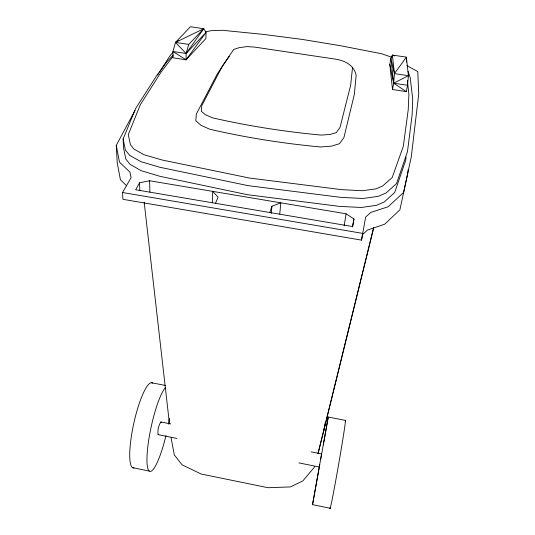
<?xml version="1.0" encoding="UTF-8"?>
<svg xmlns="http://www.w3.org/2000/svg" width="535" height="535" viewBox="0 0 535 535"><rect width="100%" height="100%" fill="white"/><g stroke="black" fill="none" stroke-linecap="round" stroke-linejoin="round"><path stroke-width="0.8" d="M186.073 59.793L186.113 53.487L188.761 44.385L203.761 28.723L206.028 32.408L205.888 38.54L186.073 59.793L172.979 57.807L172.952 51.5L175.507 42.399L190.406 26.75L203.761 28.723L186.113 53.487L172.952 51.5L186.073 59.793L206.028 32.408L186.113 53.487L175.507 42.399L178.155 40.56M212.321 202.645L212.683 191.376L218.079 197.141L215.498 203.3M392.496 89.505L393.653 83.206L394.455 73.609L392.349 55.065L406.366 57.131L408.419 75.703L407.523 85.299L406.292 91.599L392.496 89.505L389.828 64.414L390.918 58.288L392.349 55.065L394.562 55.994M271.272 213.452L271.92 206.229L280.848 202.832L279.751 214.08M352.552 67.209L350.652 85.259L339.992 127.497L336.221 132.64L330.082 134.439L321.174 135.087A331.994 127.664 5.8 0 1 212.502 117.834L205.32 114.664L201.334 111.307L201.755 105.729L222.54 65.798L233.735 49.427L239.366 47.602L247.143 46.599L254.787 47.12L335.01 59.071C344.42 60.321 354.317 65.223 356.156 75.468L354.324 94.448L343.945 137.488L339.518 143.688L331.386 146.162L320.666 146.978A335.412 131.249 5.8 0 1 209.626 129.182L200.999 125.31L195.783 120.763L196.332 114.075L217.518 73.516L229.241 56.356M321.642 453.961L311.109 451.841M408.212 169.602L407.71 173.748L399.892 209.827L384.625 224.232L367.518 230.043L362.469 234.711L361.526 240.141L122.903 199.308L122.555 192.513L131.095 177.653L129.958 172.156L119.459 162.065L116.262 145.339L135.014 110.477M406.092 157.076L405.67 160.373L394.683 192.513L384.297 201.936L376.459 205.326L361.446 207.466L339.665 206.403L247.504 194.707L160.012 176.336L141.059 170.652L130.032 164.305L125.819 159.062L123.558 147.921L123.124 139L135.656 108.471L156.788 75.468L167.054 61.632L173.213 55.058M344.165 225.83L346.091 213.806L149.599 180.763L139.541 182.789L135.663 189.758L352.491 226.539L353.976 218.949L346.091 213.806M345.53 420.403L328.249 417.053L323.3 444.899M352.632 226.914L353.976 218.949M330.135 508.25L312.54 504.632L321.595 453.941M319.301 466.995L319.756 464.44M361.526 240.141L365.639 217.09L370.748 212.482L388.109 206.764L403.544 192.54L411.275 156.895L418.738 93.953L417.775 71.59L406.901 65.604M319.301 467.189L312.54 504.632M320.632 459.525L321.642 453.934M321.695 453.84L328.249 417.053M318.171 453.112L323.755 430.755L325.247 422.59M317.977 453.713L373.651 227.462M323.755 430.755L373.771 227.589M269.854 212.522L271.92 206.229M157.705 74.974L158.594 73.576M159.483 72.185L169.715 56.175L172.899 52.343M389.828 64.414L393.653 83.206L408.419 75.703L394.455 73.609L406.366 57.131L406.573 62.1M314.781 466.687L302.79 480.972L290.371 486.924L268.082 487.713L201.207 474.037L182.107 464.855L174.31 454.917L171.066 437.844M172.932 56.503L161.155 71.964L140.337 104.7L128.28 134.606L130.426 144.758L133.997 149.105L143.948 154.695L161.971 159.965L249.537 178.055L341.745 189.664L362.416 190.721L375.918 188.882L382.538 186.086L392.202 177.533L403.303 146.389L408.198 109.989L408.907 94.387L407.362 80.544M158.808 434.36L158.099 434.654C157.444 430.448 158.48 425.486 160.868 421.954L170.672 423.907M203.761 28.723L175.507 42.399L188.761 44.385M205.253 31.886L211.332 30.642L222.44 30.288L263.641 34.427L302.235 39.409L340.701 45.769L381.736 53.761L391.847 57.299M394.455 73.609L390.918 58.288L393.653 83.206L407.523 85.299L407.389 81.989M122.555 192.513L362.737 233.407M151.291 382.699L165.442 385.447M158.099 434.654L176.938 438.439M298.985 462.922L319.301 466.995M132.412 467.61L149.218 471.061M160.868 421.954L161.376 422.55M393.653 83.206L406.292 91.599M126.715 185.892L120.395 179.666L117.225 162.754L116.262 145.339M408.065 71.382L410.191 77.615L412.719 99.089L412.111 114.905L407.463 151.726L396.482 183.645L386.043 193.001L378.145 196.365L363.011 198.472L341.049 197.388L248.093 185.645L159.865 167.274L140.752 161.603L129.63 155.284L125.397 150.074L123.124 139M144.182 202.257L169.455 423.74M139.541 182.789L139.829 190.814M149.599 180.763L149.894 192.058M169.401 418.504A43.703 8.179 -77.8 0 1 168.411 424.161M165.964 435.59A43.703 8.179 -77.8 0 1 150.154 471.395A43.703 8.179 -77.8 0 1 149.619 434.721A43.703 8.179 -77.8 0 1 165.261 387.755M133.964 467.951A43.609 8.995 -77.6 0 1 133.83 423.172A43.609 8.995 -77.6 0 1 152.783 383.167M345.189 421.052A44.713 0.856 -80.1 0 1 338.668 464.106A44.713 0.856 -80.1 0 1 330.008 507.695"/></g></svg>
